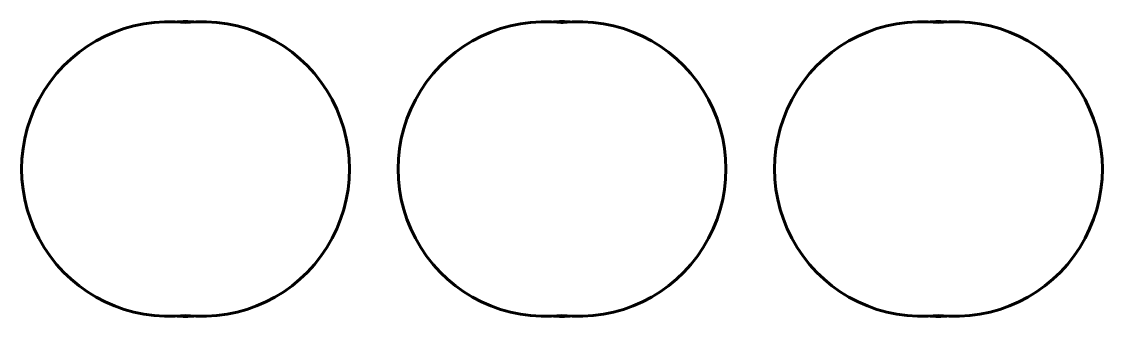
# Model space of a CAD drawing. Header units: millimetres. Extents: x 810 to 1057, y -6 to 12.
# Drawn here: x 809.7 to 875.7, y -5.8 to 12.2 of the extents above; entities outside this region: 1.
import ezdxf

# ---------------------------------------------------------------- set-up
doc = ezdxf.new("R2010")
doc.units = ezdxf.units.MM
doc.linetypes.add('K5LT32784', pattern=[0])
doc.layers.add('Системный слой', color=7, linetype='Continuous')

msp = doc.modelspace()

# ---------------------------------------------------------------- linework, layer by layer
at = {"layer": 'Системный слой', "color": 150, "linetype": 'K5LT32784', "lineweight": 60, "true_color": 0x0080ff}
for centre, radius, start, end in [((818.65, 3.173), 9, 83.52532, 276.47468), ((819.658, 3.173), 9, 86.74595, 93.21029), ((820.68, 3.173), 9, 263.48135, 96.51865), ((841.65, 3.173), 9, 83.52532, 276.47468), ((842.658, 3.173), 9, 86.74595, 93.21029), ((842.658, 4.123), 8, 89.46938, 90.4396), ((843.68, 3.173), 9, 263.48135, 96.51865), ((864.65, 3.173), 9, 83.52532, 276.47468), ((865.658, 3.173), 9, 86.74595, 93.21029), ((866.68, 3.173), 9, 263.48135, 96.51865), ((819.658, 3.173), 9, 266.78971, 273.25405), ((842.658, 3.173), 9, 266.78971, 273.25405), ((865.658, 3.173), 9, 266.78971, 273.25405)]:
    msp.add_arc(centre, radius, start, end, dxfattribs=at)
at = {"layer": 'Системный слой'}
msp.add_point((1057.108, 3.173), dxfattribs=at)

doc.saveas('drawing.dxf')
